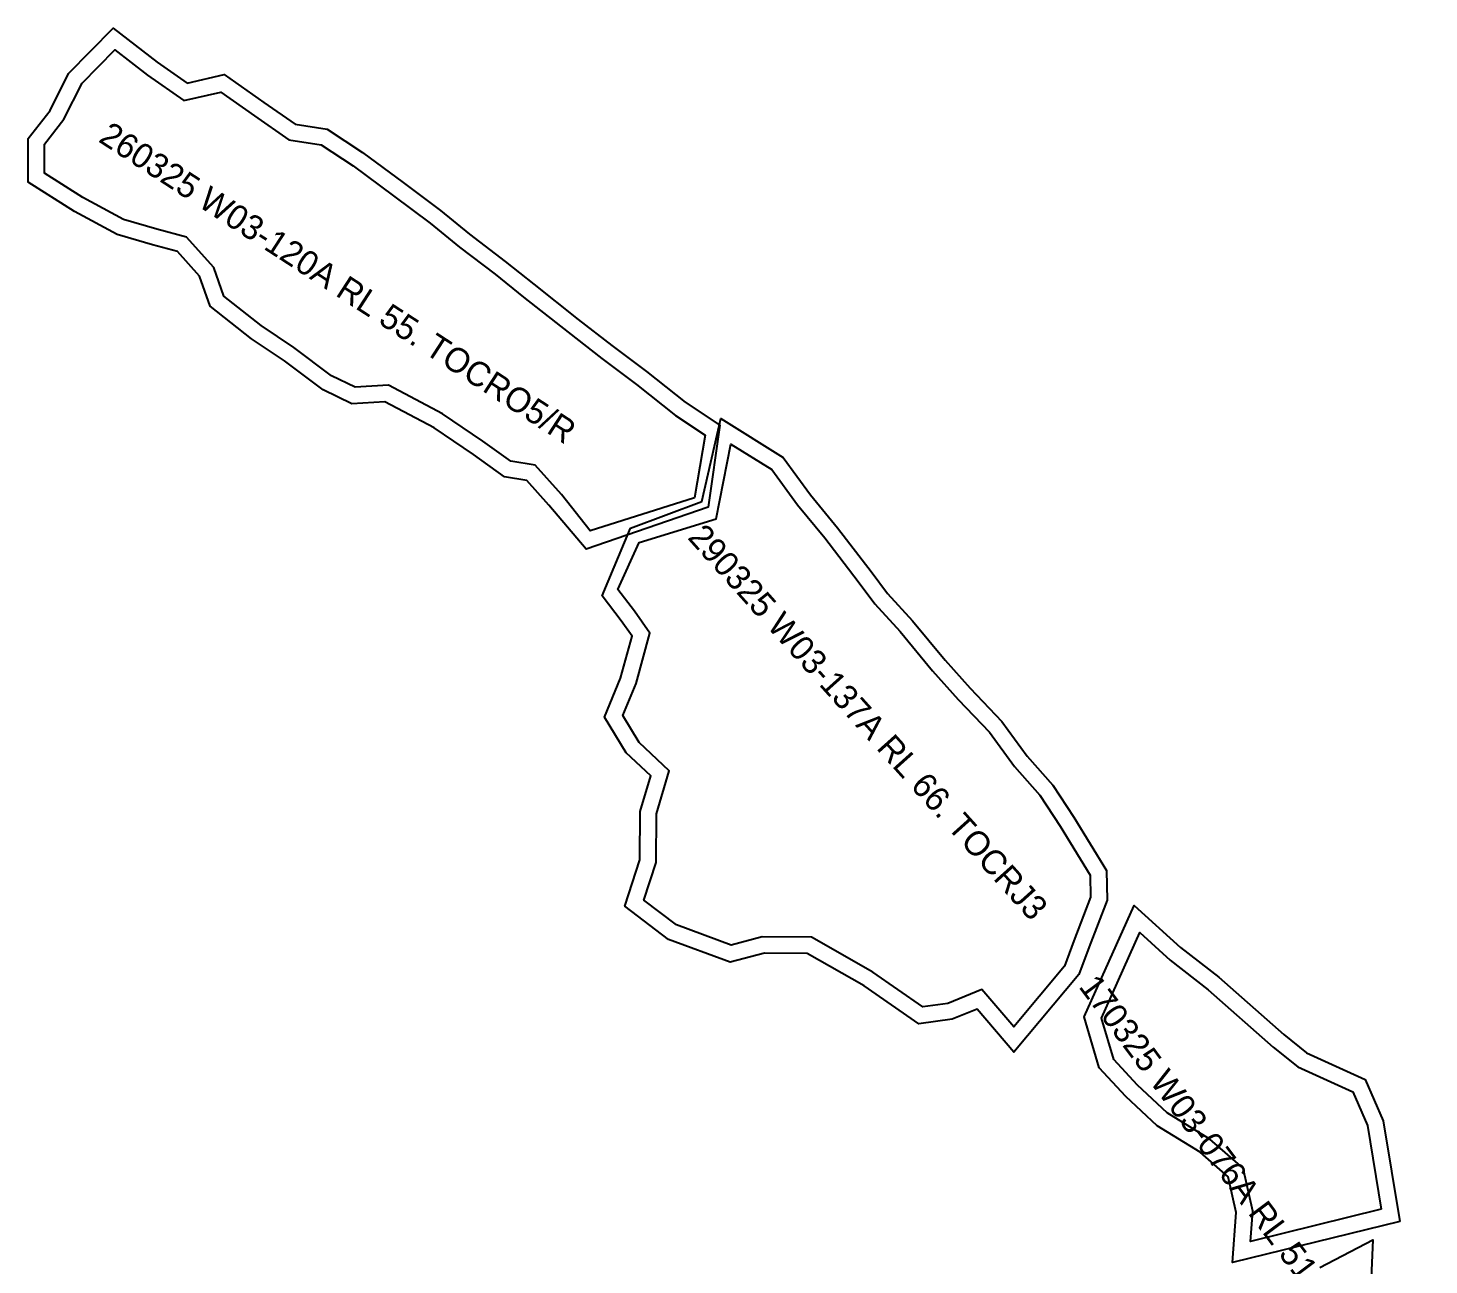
# Model space of a CAD drawing. Extents: x 550067 to 555612, y 63485 to 80416.
# Drawn here: x 550639.8 to 550939.6, y 78127.3 to 78392 of the extents above; entities that cross this region are included whole.
import ezdxf

# ---------------------------------------------------------------- set-up
doc = ezdxf.new("R2010")
doc.units = 0

msp = doc.modelspace()

# ---------------------------------------------------------------- linework, layer by layer
at = {"layer": 'GEOMETRY_LAYER_1', "color": 1}
for points in [[(550728.084, 78352.943, 62.461), (550734.345, 78347.849, 63.055), (550741.939, 78342.057, 63.707), (550748.088, 78337.141, 64.236), (550757.566, 78329.632, 65.3), (550764.775, 78324.058, 66.004), (550772.17, 78318.454, 66.865), (550780.448, 78311.886, 67.658), (550787.886, 78307.011, 68.412), (550785.377, 78289.444, 68.642), (550759.254, 78280.484, 66.679), (550751.306, 78289.891, 66.01), (550746.605, 78295.184, 65.549), (550741.807, 78295.955, 65.245), (550735.173, 78300.7, 64.549), (550726.732, 78306.401, 63.561), (550716.221, 78312.012, 62.446), (550709.175, 78311.566, 62.028), (550702.978, 78314.55, 61.688), (550694.719, 78320.788, 61.524), (550687.697, 78325.503, 61.022), (550678.796, 78332.442, 60.193), (550676.54, 78338.907, 59.253), (550671.837, 78344.128, 58.664), (550666.476, 78345.595, 58.139), (550658.954, 78347.773, 57.708), (550649.786, 78352.715, 56.873), (550639.88, 78358.999, 56.054), (550639.844, 78368.339, 55.515), (550644.561, 78374.331, 55.963), (550648.516, 78382.266, 56.447), (550658.083, 78391.987, 56.909), (550667.464, 78384.689, 57.529), (550673.901, 78380.208, 58.243), (550681.85, 78382.012, 58.58), (550690.298, 78376.079, 59.153), (550696.993, 78371.406, 59.87), (550703.836, 78370.355, 60.172), (550711.422, 78365.347, 60.878), (550720.116, 78358.918, 61.602), (550728.084, 78352.943, 62.461)], [(550725.875, 78350.228, 62.461), (550732.179, 78345.1, 63.055), (550739.784, 78339.299, 63.707), (550745.908, 78334.403, 64.236), (550755.408, 78326.876, 65.3), (550762.647, 78321.279, 66.004), (550770.025, 78315.688, 66.865), (550778.396, 78309.046, 67.658), (550784.74, 78304.888, 68.412), (550782.495, 78291.438, 68.642), (550760.159, 78284.365, 66.679), (550753.987, 78292.143, 66.01), (550748.392, 78298.442, 65.549), (550743.174, 78299.28, 65.245), (550737.171, 78303.574, 64.549), (550728.54, 78309.403, 63.561), (550716.992, 78315.568, 62.446), (550709.868, 78315.117, 62.028), (550704.809, 78317.552, 61.688), (550696.75, 78323.639, 61.524), (550689.751, 78328.339, 61.022), (550681.761, 78334.569, 60.193), (550679.612, 78340.726, 59.253), (550673.75, 78347.233, 58.664), (550667.424, 78348.965, 58.139), (550660.286, 78351.031, 57.708), (550651.556, 78355.737, 56.873), (550643.372, 78360.927, 56.054), (550643.348, 78367.132, 55.515), (550647.533, 78372.448, 55.963), (550651.4, 78380.208, 56.447), (550658.392, 78387.312, 56.909), (550665.388, 78381.87, 57.529), (550673.169, 78376.453, 58.243), (550681.109, 78378.255, 58.58), (550688.29, 78373.212, 59.153), (550695.657, 78368.07, 59.87), (550702.547, 78367.011, 60.172), (550709.416, 78362.478, 60.878), (550718.035, 78356.104, 61.602), (550725.875, 78350.228, 62.461)], [(550841.459, 78250.69, 69.672), (550848.262, 78243.568, 69.598), (550853.656, 78236.146, 69.259), (550859.145, 78229.961, 68.662), (550863.673, 78223.094, 67.728), (550870.608, 78211.719, 66.201), (550870.75, 78205.368, 66.022), (550866.93, 78195.385, 66.441), (550864.725, 78189.428, 66.35), (550850.809, 78172.834, 67.47), (550842.95, 78182.052, 67.892), (550837.603, 78179.849, 67.986), (550830.471, 78178.872, 68.219), (550818.789, 78187.003, 68.099), (550806.569, 78193.953, 67.551), (550797.423, 78193.974, 66.513), (550790.113, 78192.072, 66.285), (550776.889, 78196.945, 65.825), (550767.542, 78204.098, 66.072), (550770.767, 78213.953, 66.658), (550770.847, 78224.329, 67.661), (550773.094, 78231.946, 68.552), (550767.871, 78236.903, 69.038), (550763.227, 78244.529, 69.2), (550766.668, 78252.857, 69.428), (550769.13, 78261.842, 68.938), (550766.786, 78265.135, 68.513), (550762.705, 78270.48, 68.537), (550768.747, 78284.95, 68.087), (550784.035, 78290.632, 68.776), (550788.106, 78308.415, 74.442), (550801.464, 78300.101, 74.722), (550807.299, 78292.097, 75.24), (550813.082, 78285.055, 76.02), (550820.287, 78275.663, 76.836), (550823.764, 78271.008, 76.964), (550829.101, 78265.125, 76.516), (550836.09, 78256.681, 70.199), (550841.459, 78250.69, 69.672)], [(550838.928, 78248.273, 69.672), (550845.569, 78241.321, 69.598), (550850.925, 78233.951, 69.259), (550856.361, 78227.825, 68.662), (550860.717, 78221.219, 67.728), (550867.13, 78210.701, 66.201), (550867.235, 78205.977, 66.022), (550863.654, 78196.618, 66.441), (550861.653, 78191.213, 66.35), (550850.787, 78178.255, 67.47), (550843.965, 78186.257, 67.892), (550836.684, 78183.256, 67.986), (550831.349, 78182.525, 68.219), (550820.658, 78189.966, 68.099), (550807.499, 78197.451, 67.551), (550796.979, 78197.475, 66.513), (550790.293, 78195.735, 66.285), (550778.596, 78200.046, 65.825), (550771.641, 78205.369, 66.072), (550774.263, 78213.382, 66.658), (550774.343, 78223.81, 67.661), (550777.058, 78233.01, 68.552), (550770.618, 78239.122, 69.038), (550767.14, 78244.834, 69.2), (550769.986, 78251.721, 69.428), (550772.945, 78262.519, 68.938), (550769.603, 78267.213, 68.513), (550766.069, 78271.842, 68.537), (550770.638, 78281.915, 68.087), (550787.12, 78286.941, 68.776), (550790.249, 78302.959, 74.442), (550799.037, 78297.489, 74.722), (550804.53, 78289.955, 75.24), (550810.341, 78282.879, 76.02), (550817.496, 78273.55, 76.836), (550821.059, 78268.78, 76.964), (550826.455, 78262.832, 76.516), (550833.394, 78254.449, 70.199), (550838.928, 78248.273, 69.672)]]:
    msp.add_polyline3d(points, dxfattribs=at)
at = {"layer": 'GEOMETRY_LAYER_2', "color": 3}
msp.add_polyline3d([(550916.266, 78126.753, 54.097), (550927.615, 78132.687, 54.03), (550927.067, 78119.492, 53.882)], dxfattribs=at)
at = {"layer": 'GEOMETRY_WORK_LAYER', "color": 1}
for points in [[(550933.41, 78136.56, 62.716), (550897.58, 78127.778, 55.594), (550898.414, 78138.512, 62.881), (550896.703, 78146.129, 63.744), (550890.651, 78151.391, 65.077), (550881.496, 78157.05, 65.201), (550874.796, 78163.313, 66.406), (550869.098, 78169.486, 66.919), (550865.834, 78180.353, 67.968), (550876.563, 78204.24, 68.267), (550886.502, 78195.214, 67.215), (550894.654, 78188.885, 66.308), (550908.594, 78176.581, 65.156), (550913.443, 78172.662, 64.507), (550925.99, 78166.994, 65.409), (550929.842, 78158.14, 65.013), (550933.41, 78136.56, 62.716)], [(550929.428, 78139.188, 62.716), (550901.444, 78132.329, 55.594), (550901.944, 78138.766, 62.881), (550899.866, 78148.016, 63.744), (550892.733, 78154.219, 65.077), (550883.632, 78159.844, 65.201), (550877.28, 78165.782, 66.406), (550872.218, 78171.266, 66.919), (550869.561, 78180.11, 67.968), (550877.78, 78198.407, 68.267), (550884.249, 78192.532, 67.215), (550892.421, 78186.188, 66.308), (550906.335, 78173.907, 65.156), (550911.593, 78169.657, 64.507), (550923.319, 78164.36, 65.409), (550926.46, 78157.141, 65.013), (550929.428, 78139.188, 62.716)]]:
    msp.add_polyline3d(points, dxfattribs=at)

# ---------------------------------------------------------------- texts
at = {"layer": 'GEOMETRY_LAYER_1', "color": 7}
for s, height, rotation, p in [('260325 W03-120A RL 55. TOCRO5/R', 5.24933, 327, (550654.692, 78367.8, 55.963)), ('290325 W03-137A RL 66. TOCRJ3^J', 5.24933, 311.9, (550780.811, 78282.831, 126.882)), ('^J', 5.2493, 311.9, (550815.187, 78233.608, 126.882)), ('170325 W03-076A RL 51. TOCRBN/R', 5.24933, 306.8, (550864.538, 78186.824, 64.507))]:
    msp.add_text(s, height=height, rotation=rotation, dxfattribs=at).set_placement(p)

doc.saveas('drawing.dxf')
